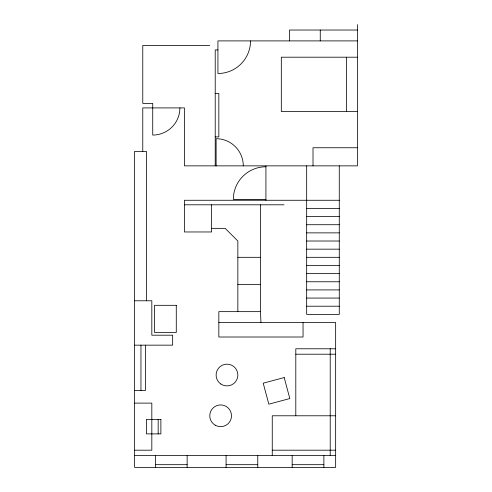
<?xml version="1.0" encoding="UTF-8"?>
<svg xmlns="http://www.w3.org/2000/svg" width="492" height="492" viewBox="0 0 492 492"><rect width="100%" height="100%" fill="white"/><g stroke="black" fill="none" stroke-linecap="round" stroke-linejoin="round"><path stroke-width="0.74" d="M357.377 30.03L289.462 30.03L289.462 40.898M357.377 40.898L217.931 40.898L217.931 73.499A32.601 32.601 0 0 0 250.526 40.898M209.776 45.43L142.772 45.43L142.772 103.381L152.729 103.381L152.729 135.072A27.165 27.165 0 0 0 179.9 107.908M217.931 49.956L215.213 49.956L215.213 165.859M357.377 57.201L281.313 57.201L281.313 111.53L357.377 111.53M215.213 93.419L218.835 93.419L218.835 136.887L215.213 136.887M357.377 147.754L313.01 147.754L313.01 165.859M265.92 199.365L233.325 199.365A32.601 32.601 0 0 1 265.92 166.77M339.271 200.269L184.426 200.269L184.426 231.966L211.591 231.966L211.591 204.801M184.426 204.801L284.032 204.801M306.67 208.423L339.271 208.423M306.67 216.572L339.271 216.572M306.67 224.721L339.271 224.721M211.591 228.343L225.17 228.343L237.851 241.018L237.851 311.651M306.67 232.87L339.271 232.87M306.67 241.018L339.271 241.018M306.67 249.167L339.271 249.167M237.851 257.316L260.489 257.316M306.67 257.316L339.271 257.316M306.67 265.471L339.271 265.471M306.67 273.62L339.271 273.62M306.67 281.768L339.271 281.768M237.851 284.487L260.489 284.487M306.67 289.917L339.271 289.917M306.67 298.066L339.271 298.066M134.624 300.784L151.825 300.784L151.825 335.193L172.655 335.193L172.655 345.156L134.624 345.156M306.67 306.215L339.271 306.215M260.938 322.518L260.489 311.651L218.835 311.651L218.835 337.008L303.047 337.008L303.047 322.518M218.835 322.518L335.649 322.518L335.649 467.4L134.624 467.4L134.624 151.37L146.395 151.37L146.395 300.784M335.649 348.779L295.803 348.779L295.803 415.783M295.803 354.209L335.649 354.209M134.624 390.433L145.484 390.433L145.484 345.156M134.624 403.108L151.825 403.108L151.825 450.192L134.624 450.192M335.649 415.783L272.26 415.783L272.26 455.629M272.26 450.192L335.649 450.192M134.624 455.629L335.649 455.629M155.447 464.682L187.138 464.682M226.08 464.682L257.771 464.682M292.18 464.682L323.877 464.682M357.377 24.6L357.377 165.859L184.426 165.859L184.426 107.908L142.772 107.908L142.772 151.37M346.516 57.201L346.516 111.53M339.271 165.859L339.271 314.37L306.67 314.37L306.67 165.859M330.212 348.779L330.212 455.629M323.877 455.629L323.877 467.4M320.255 30.03L320.255 40.898M292.18 455.629L292.18 467.4M265.92 165.859L265.92 200.269M260.489 204.801L260.489 311.651M257.771 455.629L257.771 467.4M226.08 455.629L226.08 467.4M216.117 165.859L216.117 138.695A27.165 27.165 0 0 1 243.282 165.859M187.138 455.629L187.138 467.4M158.166 419.405L158.166 433.895M155.447 455.629L155.447 467.4M140.958 345.156L140.958 390.433M284.198 377.561L263.208 383.188L268.829 404.178L289.819 398.551L284.198 377.561M176.277 305.311L154.543 305.311L154.543 332.475L176.277 332.475L176.277 305.311M160.884 419.405L146.395 419.405L146.395 433.895L160.884 433.895L160.884 419.405M220.896 384.037A10.867 10.867 0 0 0 237.82 375.814A10.867 10.867 0 0 0 222.236 365.261A10.867 10.867 0 0 0 220.896 384.037M215.213 425.199A10.867 10.867 0 0 0 231.511 415.783A10.867 10.867 0 0 0 215.213 406.374A10.867 10.867 0 0 0 215.213 425.199"/></g></svg>
